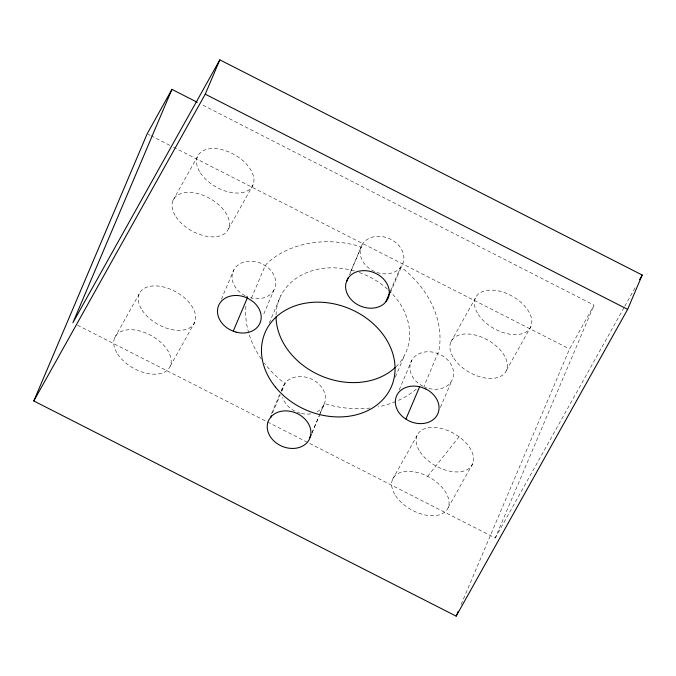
<?xml version="1.0" encoding="UTF-8"?>
<svg xmlns="http://www.w3.org/2000/svg" width="676" height="676" viewBox="0 0 676 676"><rect width="100%" height="100%" fill="white"/><g stroke="black" fill="none" stroke-linecap="round" stroke-linejoin="round"><path stroke-width="0.51" stroke-dasharray="3.38 2.54" d="M362.015 244.906L360.418 249.334A22.485 18.041 23 0 0 373.203 270.873A22.485 18.041 23 0 0 399.068 269.023L402.034 265.288A22.485 18.041 23 0 0 390.846 239.321A22.485 18.041 23 0 0 362.015 244.906L349.475 274.464M319.604 415.072L325.249 401.105A22.485 18.041 23 0 0 312.464 379.566A22.485 18.041 23 0 0 286.599 381.408L283.641 385.151L281.208 390.872M221.365 299.282L233.904 269.724A22.485 18.041 23 0 1 262.727 264.139L267.611 267.316A22.485 18.041 23 0 1 273.924 290.105L262.998 315.853M251.413 298.15L265.169 265.727L267.088 263.31A99.93 80.165 23 0 1 357.672 245.76L361.221 247.12L349.484 274.769M269.234 323.086L280.971 295.437M271.498 413.754L279.594 394.683M272.572 412.842L280.261 394.725M281.884 390.905L285.12 383.275L281.968 381.222A99.93 80.165 23 0 1 264.434 363.291M311.906 432.877L320.001 413.805M320.407 412.85L324.455 403.318L327.995 404.679A99.93 80.165 23 0 0 369.992 408.05M311.915 433.189L319.199 416.019M390.432 290.993L400.547 267.155L403.707 269.209A99.93 80.165 23 0 1 438.868 350.827L424.072 386.114M390.297 292.945L402.034 265.288M395.392 376.929L404.696 355.001M399.203 389.891L411.752 360.325A22.485 18.041 23 0 1 435.099 352.644L440.575 354.739A22.485 18.041 23 0 1 451.948 380.368A22.485 18.041 23 0 1 423.81 386.723M440.431 407.417L451.762 380.715M461.125 604.488L569.564 348.968L594.052 305.146L201.017 104.197M77.563 325.207L495.238 537.995L594.052 305.146M172.955 200.476L197.451 156.655M114.683 337.797L139.171 293.967M228.53 228.792L253.027 184.97M170.259 366.105L194.747 322.283M450.833 342.048L475.329 298.226M392.562 479.36L417.058 435.538M506.408 370.363L530.905 326.533M448.137 507.676L472.634 463.854M495.238 537.995L624.218 307.217M624.725 306.296L635.516 286.987M427.629 476.352L459.072 436.78M246.005 296.046L247.839 296.747M148.129 134.262L150.004 135.225M150.951 135.707L169.761 145.289M173.521 147.207L569.564 348.968M422.939 386.3L418.064 383.123A22.485 18.041 23 0 1 411.752 360.325M416.272 389.165A99.93 80.165 23 0 1 396.643 401.155M395.722 401.544A99.93 80.165 23 0 1 378.002 406.834M261.308 359.032A99.93 80.165 23 0 1 249.013 333.952M248.717 332.964A99.93 80.165 23 0 1 246.064 304.589M273.924 290.105A22.485 18.041 23 0 1 250.576 297.795M245.092 295.691A22.485 18.041 23 0 1 233.904 269.724M323.652 405.532A22.485 18.041 23 0 1 316.562 412.056M310.664 413.856A22.485 18.041 23 0 1 301.243 413.45M300.305 413.222A22.485 18.041 23 0 1 282.551 397.353M281.808 391.472A22.485 18.041 23 0 1 283.641 385.151M388.692 290.224A68.698 55.111 23 0 1 396.06 366.688M276.045 314.991A68.698 55.111 23 0 1 355.23 271.211M359.26 272.512A68.698 55.111 23 0 1 387.94 289.522M420.041 451.822A31.231 18.573 29.2 0 0 469.795 467.809A31.231 18.573 29.2 0 0 444.69 429.446A31.231 18.573 29.2 0 0 420.041 451.822M142.163 310.25A31.231 18.573 29.2 0 0 191.916 326.238A31.231 18.573 29.2 0 0 166.803 287.883A31.231 18.573 29.2 0 0 142.163 310.25M478.312 314.509A31.231 18.573 29.2 0 0 528.074 330.496A31.231 18.573 29.2 0 0 502.961 292.133A31.231 18.573 29.2 0 0 478.312 314.509M175.946 216.759A31.231 18.573 29.2 0 0 225.7 232.755A31.231 18.573 29.2 0 0 200.586 194.392A31.231 18.573 29.2 0 0 175.946 216.759M117.666 354.08A31.231 18.573 29.2 0 0 167.428 370.068A31.231 18.573 29.2 0 0 142.315 331.705A31.231 18.573 29.2 0 0 117.666 354.08M395.553 495.643A31.231 18.573 29.2 0 0 445.307 511.639A31.231 18.573 29.2 0 0 420.193 473.276A31.231 18.573 29.2 0 0 395.553 495.643M453.824 358.331A31.231 18.573 29.2 0 0 503.578 374.327A31.231 18.573 29.2 0 0 478.464 335.964A31.231 18.573 29.2 0 0 453.824 358.331M200.434 172.938A31.231 18.573 29.2 0 0 250.188 188.925A31.231 18.573 29.2 0 0 225.083 150.571A31.231 18.573 29.2 0 0 200.434 172.938"/><path stroke-width="1.01" d="M171.924 89.376L72.864 322.807L219.827 59.851L642.2 275.039L627.632 309.363L456.173 616.149L33.8 400.961L147.182 133.789L171.924 89.376L197.257 102.279M33.8 400.961L205.259 94.184L219.827 59.851M233.271 331.071L247.433 297.693M270.552 417.607L271.363 415.698M346.653 281.444L348.267 277.633M309.887 437.642L311.095 434.786M385.979 301.488L389.621 292.902M405.93 419.035L419.686 386.621M456.173 616.149L458.235 611.29M639.631 279.636L642.2 275.039M205.259 94.184L627.632 309.363M395.359 367.364A68.698 55.111 23 0 1 321.446 376.008A68.698 55.111 23 0 1 276.036 316.976M347.447 279.23L345.85 283.666A22.485 18.041 23 0 0 358.635 305.206A22.485 18.041 23 0 0 384.5 303.355L387.466 299.62A22.485 18.041 23 0 0 376.27 273.645A22.485 18.041 23 0 0 347.447 279.23M310.681 435.428L309.084 439.865A22.485 18.041 23 0 1 280.261 445.45A22.485 18.041 23 0 1 269.073 419.475L272.031 415.74A22.485 18.041 23 0 1 297.896 413.889A22.485 18.041 23 0 1 310.681 435.428M426.007 389.072L420.523 386.968A22.485 18.041 23 0 0 397.184 394.657A22.485 18.041 23 0 0 403.496 417.447L408.372 420.624A22.485 18.041 23 0 0 437.195 415.039A22.485 18.041 23 0 0 426.007 389.072M236.008 332.119L230.524 330.023A22.485 18.041 23 0 1 219.337 304.048A22.485 18.041 23 0 1 248.16 298.471L253.044 301.64A22.485 18.041 23 0 1 259.356 324.438A22.485 18.041 23 0 1 236.008 332.119M275.495 387.145A68.698 55.111 23 0 0 390.128 389.325A68.698 55.111 23 0 0 319.173 302.164A68.698 55.111 23 0 0 275.495 387.145"/></g></svg>
